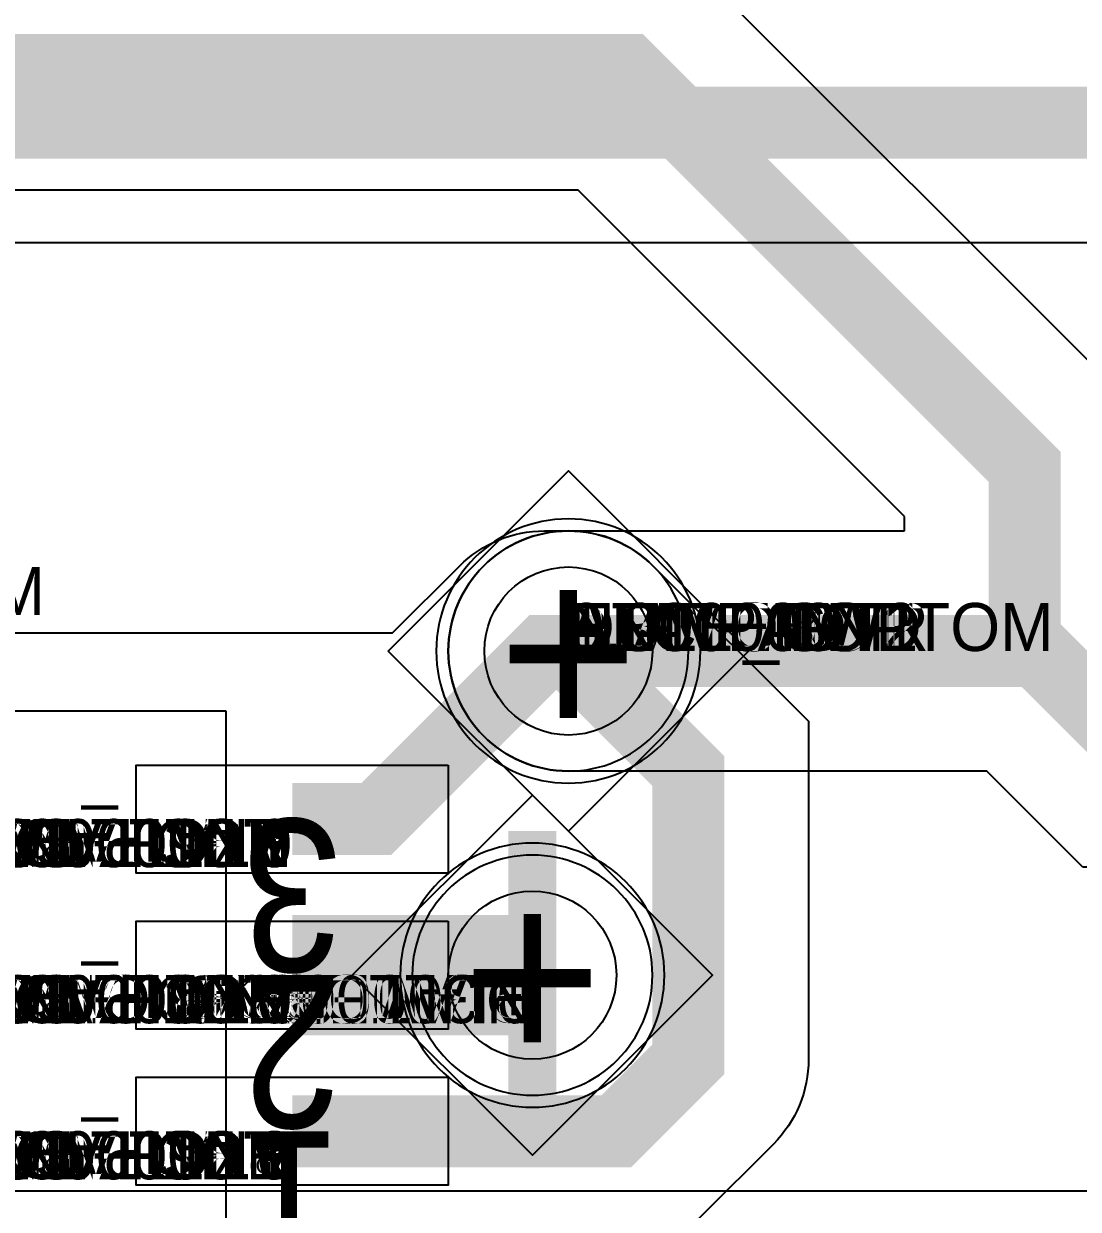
# Model space of a CAD drawing. Extents: x 0 to 323, y 0 to 320.
# Drawn here: x 113.694 to 118.086, y 210.23 to 215.168 of the extents above; entities that cross this region are included whole.
import ezdxf
from ezdxf.enums import TextEntityAlignment as Align

# ---------------------------------------------------------------- set-up
doc = ezdxf.new("R2010")
doc.units = 0
doc.header["$MEASUREMENT"] = 0
doc.layers.get('0').update_dxf_attribs({"linetype": 'CONTINUOUS'})
for name, color, linetype in [('CDN_FIGURES', 7, 'CONTINUOUS'), ('ETCH_BOTTOM', 7, 'CONTINUOUS'), ('ETCH_GND', 3, 'CONTINUOUS'), ('ETCH_INT1', 4, 'CONTINUOUS'), ('ETCH_INT2', 5, 'CONTINUOUS'), ('ETCH_PWR', 6, 'CONTINUOUS'), ('ETCH_TOP', 2, 'CONTINUOUS'), ('MANUFACTURING_NCLEGEND-1-6', 8, 'CONTINUOUS'), ('PACKAGE_GEOMETRY_ASSEMBLY_TOP', 11, 'CONTINUOUS'), ('PACKAGE_GEOMETRY_PIN_NUMBER', 9, 'CONTINUOUS')]:
    doc.layers.add(name, color=color, linetype=linetype)

# ---------------------------------------------------------------- blocks, each defined once
blk = doc.blocks.new('PAD_INFO')
for tag in ['SHAPE_TYPE', 'PAD_HEIGHT', 'PAD_LAYER', 'PAD_TYPE', 'PAD_WIDTH']:
    blk.add_attdef(tag, (0, 0), '', height=0.2)
at = {"flags": 2}
blk.add_attdef('CDN_TYPE', (0, 0), '', height=0.2, dxfattribs=at)
blk = doc.blocks.new('DRILL_INFO')
at = {"flags": 2}
blk.add_attdef('CDN_TYPE', (0, 0), '', height=0.2, dxfattribs=at)
for tag in ['FSHAPE', 'FCHAR', 'DRILL_HEIGHT', 'DIAMETER', 'PLATED', 'DRILL_WIDTH']:
    blk.add_attdef(tag, (0, 0), '', height=0.2)
blk = doc.blocks.new('VIA0700X0300')
at = {"layer": 'ETCH_BOTTOM'}
blk.add_circle((0, 0), 0.35, dxfattribs=at)
at = {"layer": 'ETCH_GND'}
blk.add_circle((0, 0), 0.35, dxfattribs=at)
at = {"layer": 'ETCH_INT1'}
blk.add_circle((0, 0), 0.35, dxfattribs=at)
at = {"layer": 'ETCH_INT2'}
blk.add_circle((0, 0), 0.35, dxfattribs=at)
at = {"layer": 'ETCH_PWR'}
blk.add_circle((0, 0), 0.35, dxfattribs=at)
at = {"layer": 'ETCH_TOP'}
blk.add_circle((0, 0), 0.35, dxfattribs=at)
ref = blk.add_blockref('PAD_INFO', (0, 0))
ref.add_attrib('PAD_LAYER', 'ETCH_TOP', (0, 0), dxfattribs={"height": 0.2})
ref.add_attrib('SHAPE_TYPE', 'NULL', (0, 0), dxfattribs={"height": 0.2})
ref.add_attrib('PAD_TYPE', 'ANTIPAD', (0, 0), dxfattribs={"height": 0.2})
ref.add_attrib('PAD_WIDTH', '0.000000', (0, 0), dxfattribs={"height": 0.2})
ref.add_attrib('PAD_HEIGHT', '0.000000', (0, 0), dxfattribs={"height": 0.2})
ref = blk.add_blockref('PAD_INFO', (0, 0))
ref.add_attrib('PAD_LAYER', 'ETCH_GND', (0, 0), dxfattribs={"height": 0.2})
ref.add_attrib('SHAPE_TYPE', 'NULL', (0, 0), dxfattribs={"height": 0.2})
ref.add_attrib('PAD_TYPE', 'ANTIPAD', (0, 0), dxfattribs={"height": 0.2})
ref.add_attrib('PAD_WIDTH', '0.000000', (0, 0), dxfattribs={"height": 0.2})
ref.add_attrib('PAD_HEIGHT', '0.000000', (0, 0), dxfattribs={"height": 0.2})
ref = blk.add_blockref('PAD_INFO', (0, 0))
ref.add_attrib('PAD_LAYER', 'ETCH_INT1', (0, 0), dxfattribs={"height": 0.2})
ref.add_attrib('SHAPE_TYPE', 'NULL', (0, 0), dxfattribs={"height": 0.2})
ref.add_attrib('PAD_TYPE', 'ANTIPAD', (0, 0), dxfattribs={"height": 0.2})
ref.add_attrib('PAD_WIDTH', '0.000000', (0, 0), dxfattribs={"height": 0.2})
ref.add_attrib('PAD_HEIGHT', '0.000000', (0, 0), dxfattribs={"height": 0.2})
ref = blk.add_blockref('PAD_INFO', (0, 0))
ref.add_attrib('PAD_LAYER', 'ETCH_INT2', (0, 0), dxfattribs={"height": 0.2})
ref.add_attrib('SHAPE_TYPE', 'NULL', (0, 0), dxfattribs={"height": 0.2})
ref.add_attrib('PAD_TYPE', 'ANTIPAD', (0, 0), dxfattribs={"height": 0.2})
ref.add_attrib('PAD_WIDTH', '0.000000', (0, 0), dxfattribs={"height": 0.2})
ref.add_attrib('PAD_HEIGHT', '0.000000', (0, 0), dxfattribs={"height": 0.2})
ref = blk.add_blockref('PAD_INFO', (0, 0))
ref.add_attrib('PAD_LAYER', 'ETCH_PWR', (0, 0), dxfattribs={"height": 0.2})
ref.add_attrib('SHAPE_TYPE', 'NULL', (0, 0), dxfattribs={"height": 0.2})
ref.add_attrib('PAD_TYPE', 'ANTIPAD', (0, 0), dxfattribs={"height": 0.2})
ref.add_attrib('PAD_WIDTH', '0.000000', (0, 0), dxfattribs={"height": 0.2})
ref.add_attrib('PAD_HEIGHT', '0.000000', (0, 0), dxfattribs={"height": 0.2})
ref = blk.add_blockref('PAD_INFO', (0, 0))
ref.add_attrib('PAD_LAYER', 'ETCH_BOTTOM', (0, 0), dxfattribs={"height": 0.2})
ref.add_attrib('SHAPE_TYPE', 'NULL', (0, 0), dxfattribs={"height": 0.2})
ref.add_attrib('PAD_TYPE', 'ANTIPAD', (0, 0), dxfattribs={"height": 0.2})
ref.add_attrib('PAD_WIDTH', '0.000000', (0, 0), dxfattribs={"height": 0.2})
ref.add_attrib('PAD_HEIGHT', '0.000000', (0, 0), dxfattribs={"height": 0.2})
ref = blk.add_blockref('PAD_INFO', (0, 0))
ref.add_attrib('PAD_LAYER', 'ETCH_TOP', (0, 0), dxfattribs={"height": 0.2})
ref.add_attrib('SHAPE_TYPE', 'NULL', (0, 0), dxfattribs={"height": 0.2})
ref.add_attrib('PAD_TYPE', 'THERMAL', (0, 0), dxfattribs={"height": 0.2})
ref.add_attrib('PAD_WIDTH', '0.000000', (0, 0), dxfattribs={"height": 0.2})
ref.add_attrib('PAD_HEIGHT', '0.000000', (0, 0), dxfattribs={"height": 0.2})
ref = blk.add_blockref('PAD_INFO', (0, 0))
ref.add_attrib('PAD_LAYER', 'ETCH_GND', (0, 0), dxfattribs={"height": 0.2})
ref.add_attrib('SHAPE_TYPE', 'NULL', (0, 0), dxfattribs={"height": 0.2})
ref.add_attrib('PAD_TYPE', 'THERMAL', (0, 0), dxfattribs={"height": 0.2})
ref.add_attrib('PAD_WIDTH', '0.000000', (0, 0), dxfattribs={"height": 0.2})
ref.add_attrib('PAD_HEIGHT', '0.000000', (0, 0), dxfattribs={"height": 0.2})
ref = blk.add_blockref('PAD_INFO', (0, 0))
ref.add_attrib('PAD_LAYER', 'ETCH_INT1', (0, 0), dxfattribs={"height": 0.2})
ref.add_attrib('SHAPE_TYPE', 'NULL', (0, 0), dxfattribs={"height": 0.2})
ref.add_attrib('PAD_TYPE', 'THERMAL', (0, 0), dxfattribs={"height": 0.2})
ref.add_attrib('PAD_WIDTH', '0.000000', (0, 0), dxfattribs={"height": 0.2})
ref.add_attrib('PAD_HEIGHT', '0.000000', (0, 0), dxfattribs={"height": 0.2})
ref = blk.add_blockref('PAD_INFO', (0, 0))
ref.add_attrib('PAD_LAYER', 'ETCH_INT2', (0, 0), dxfattribs={"height": 0.2})
ref.add_attrib('SHAPE_TYPE', 'NULL', (0, 0), dxfattribs={"height": 0.2})
ref.add_attrib('PAD_TYPE', 'THERMAL', (0, 0), dxfattribs={"height": 0.2})
ref.add_attrib('PAD_WIDTH', '0.000000', (0, 0), dxfattribs={"height": 0.2})
ref.add_attrib('PAD_HEIGHT', '0.000000', (0, 0), dxfattribs={"height": 0.2})
ref = blk.add_blockref('PAD_INFO', (0, 0))
ref.add_attrib('PAD_LAYER', 'ETCH_PWR', (0, 0), dxfattribs={"height": 0.2})
ref.add_attrib('SHAPE_TYPE', 'NULL', (0, 0), dxfattribs={"height": 0.2})
ref.add_attrib('PAD_TYPE', 'THERMAL', (0, 0), dxfattribs={"height": 0.2})
ref.add_attrib('PAD_WIDTH', '0.000000', (0, 0), dxfattribs={"height": 0.2})
ref.add_attrib('PAD_HEIGHT', '0.000000', (0, 0), dxfattribs={"height": 0.2})
ref = blk.add_blockref('PAD_INFO', (0, 0))
ref.add_attrib('PAD_LAYER', 'ETCH_BOTTOM', (0, 0), dxfattribs={"height": 0.2})
ref.add_attrib('SHAPE_TYPE', 'NULL', (0, 0), dxfattribs={"height": 0.2})
ref.add_attrib('PAD_TYPE', 'THERMAL', (0, 0), dxfattribs={"height": 0.2})
ref.add_attrib('PAD_WIDTH', '0.000000', (0, 0), dxfattribs={"height": 0.2})
ref.add_attrib('PAD_HEIGHT', '0.000000', (0, 0), dxfattribs={"height": 0.2})
ref = blk.add_blockref('PAD_INFO', (0, 0))
ref.add_attrib('PAD_LAYER', 'ETCH_TOP', (0, 0), dxfattribs={"height": 0.2})
ref.add_attrib('SHAPE_TYPE', 'CIRCLE', (0, 0), dxfattribs={"height": 0.2})
ref.add_attrib('PAD_TYPE', 'REGULAR', (0, 0), dxfattribs={"height": 0.2})
ref.add_attrib('PAD_WIDTH', '0.700000', (0, 0), dxfattribs={"height": 0.2})
ref.add_attrib('PAD_HEIGHT', '0.700000', (0, 0), dxfattribs={"height": 0.2})
ref = blk.add_blockref('PAD_INFO', (0, 0))
ref.add_attrib('PAD_LAYER', 'ETCH_GND', (0, 0), dxfattribs={"height": 0.2})
ref.add_attrib('SHAPE_TYPE', 'CIRCLE', (0, 0), dxfattribs={"height": 0.2})
ref.add_attrib('PAD_TYPE', 'REGULAR', (0, 0), dxfattribs={"height": 0.2})
ref.add_attrib('PAD_WIDTH', '0.700000', (0, 0), dxfattribs={"height": 0.2})
ref.add_attrib('PAD_HEIGHT', '0.700000', (0, 0), dxfattribs={"height": 0.2})
ref = blk.add_blockref('PAD_INFO', (0, 0))
ref.add_attrib('PAD_LAYER', 'ETCH_INT1', (0, 0), dxfattribs={"height": 0.2})
ref.add_attrib('SHAPE_TYPE', 'CIRCLE', (0, 0), dxfattribs={"height": 0.2})
ref.add_attrib('PAD_TYPE', 'REGULAR', (0, 0), dxfattribs={"height": 0.2})
ref.add_attrib('PAD_WIDTH', '0.700000', (0, 0), dxfattribs={"height": 0.2})
ref.add_attrib('PAD_HEIGHT', '0.700000', (0, 0), dxfattribs={"height": 0.2})
ref = blk.add_blockref('PAD_INFO', (0, 0))
ref.add_attrib('PAD_LAYER', 'ETCH_INT2', (0, 0), dxfattribs={"height": 0.2})
ref.add_attrib('SHAPE_TYPE', 'CIRCLE', (0, 0), dxfattribs={"height": 0.2})
ref.add_attrib('PAD_TYPE', 'REGULAR', (0, 0), dxfattribs={"height": 0.2})
ref.add_attrib('PAD_WIDTH', '0.700000', (0, 0), dxfattribs={"height": 0.2})
ref.add_attrib('PAD_HEIGHT', '0.700000', (0, 0), dxfattribs={"height": 0.2})
ref = blk.add_blockref('PAD_INFO', (0, 0))
ref.add_attrib('PAD_LAYER', 'ETCH_PWR', (0, 0), dxfattribs={"height": 0.2})
ref.add_attrib('SHAPE_TYPE', 'CIRCLE', (0, 0), dxfattribs={"height": 0.2})
ref.add_attrib('PAD_TYPE', 'REGULAR', (0, 0), dxfattribs={"height": 0.2})
ref.add_attrib('PAD_WIDTH', '0.700000', (0, 0), dxfattribs={"height": 0.2})
ref.add_attrib('PAD_HEIGHT', '0.700000', (0, 0), dxfattribs={"height": 0.2})
ref = blk.add_blockref('PAD_INFO', (0, 0))
ref.add_attrib('PAD_LAYER', 'ETCH_BOTTOM', (0, 0), dxfattribs={"height": 0.2})
ref.add_attrib('SHAPE_TYPE', 'CIRCLE', (0, 0), dxfattribs={"height": 0.2})
ref.add_attrib('PAD_TYPE', 'REGULAR', (0, 0), dxfattribs={"height": 0.2})
ref.add_attrib('PAD_WIDTH', '0.700000', (0, 0), dxfattribs={"height": 0.2})
ref.add_attrib('PAD_HEIGHT', '0.700000', (0, 0), dxfattribs={"height": 0.2})
ref = blk.add_blockref('DRILL_INFO', (0, 0))
ref.add_attrib('DIAMETER', '0.300000', (0, 0), dxfattribs={"height": 0.2})
ref.add_attrib('PLATED', 'PLATED', (0, 0), dxfattribs={"height": 0.2})
ref.add_attrib('FSHAPE', 'DIAMOND', (0, 0), dxfattribs={"height": 0.2})
ref.add_attrib('FCHAR', '+', (0, 0), dxfattribs={"height": 0.2})
ref.add_attrib('DRILL_WIDTH', '1.500000', (0, 0), dxfattribs={"height": 0.2})
ref.add_attrib('DRILL_HEIGHT', '1.500000', (0, 0), dxfattribs={"height": 0.2})
for tag in ['CDN_TYPE', 'PIN']:
    blk.add_attdef(tag, (0, 0), '', height=0.2)
at = {"flags": 2}
for tag in ['PSTKNAME', 'BBV']:
    blk.add_attdef(tag, (0, 0), '', height=0.2, dxfattribs=at)
blk = doc.blocks.new('FIGURE_DIAMOND')
at = {"layer": 'CDN_FIGURES'}
blk.add_lwpolyline([(-0.5, 0), (0, 0.5), (0.5, 0), (0, -0.5)], close=True, dxfattribs=at)
blk = doc.blocks.new('RC1300X0450TS_NS')
at = {"layer": 'ETCH_TOP'}
blk.add_lwpolyline([(-0.65, -0.225), (-0.65, 0.225), (0.65, 0.225), (0.65, -0.225)], close=True, dxfattribs=at)
ref = blk.add_blockref('PAD_INFO', (0, 0))
ref.add_attrib('PAD_LAYER', 'ETCH_TOP', (0, 0), dxfattribs={"height": 0.2})
ref.add_attrib('SHAPE_TYPE', 'NULL', (0, 0), dxfattribs={"height": 0.2})
ref.add_attrib('PAD_TYPE', 'ANTIPAD', (0, 0), dxfattribs={"height": 0.2})
ref.add_attrib('PAD_WIDTH', '0.000000', (0, 0), dxfattribs={"height": 0.2})
ref.add_attrib('PAD_HEIGHT', '0.000000', (0, 0), dxfattribs={"height": 0.2})
ref = blk.add_blockref('PAD_INFO', (0, 0))
ref.add_attrib('PAD_LAYER', 'ETCH_GND', (0, 0), dxfattribs={"height": 0.2})
ref.add_attrib('SHAPE_TYPE', 'NULL', (0, 0), dxfattribs={"height": 0.2})
ref.add_attrib('PAD_TYPE', 'ANTIPAD', (0, 0), dxfattribs={"height": 0.2})
ref.add_attrib('PAD_WIDTH', '0.000000', (0, 0), dxfattribs={"height": 0.2})
ref.add_attrib('PAD_HEIGHT', '0.000000', (0, 0), dxfattribs={"height": 0.2})
ref = blk.add_blockref('PAD_INFO', (0, 0))
ref.add_attrib('PAD_LAYER', 'ETCH_INT1', (0, 0), dxfattribs={"height": 0.2})
ref.add_attrib('SHAPE_TYPE', 'NULL', (0, 0), dxfattribs={"height": 0.2})
ref.add_attrib('PAD_TYPE', 'ANTIPAD', (0, 0), dxfattribs={"height": 0.2})
ref.add_attrib('PAD_WIDTH', '0.000000', (0, 0), dxfattribs={"height": 0.2})
ref.add_attrib('PAD_HEIGHT', '0.000000', (0, 0), dxfattribs={"height": 0.2})
ref = blk.add_blockref('PAD_INFO', (0, 0))
ref.add_attrib('PAD_LAYER', 'ETCH_INT2', (0, 0), dxfattribs={"height": 0.2})
ref.add_attrib('SHAPE_TYPE', 'NULL', (0, 0), dxfattribs={"height": 0.2})
ref.add_attrib('PAD_TYPE', 'ANTIPAD', (0, 0), dxfattribs={"height": 0.2})
ref.add_attrib('PAD_WIDTH', '0.000000', (0, 0), dxfattribs={"height": 0.2})
ref.add_attrib('PAD_HEIGHT', '0.000000', (0, 0), dxfattribs={"height": 0.2})
ref = blk.add_blockref('PAD_INFO', (0, 0))
ref.add_attrib('PAD_LAYER', 'ETCH_PWR', (0, 0), dxfattribs={"height": 0.2})
ref.add_attrib('SHAPE_TYPE', 'NULL', (0, 0), dxfattribs={"height": 0.2})
ref.add_attrib('PAD_TYPE', 'ANTIPAD', (0, 0), dxfattribs={"height": 0.2})
ref.add_attrib('PAD_WIDTH', '0.000000', (0, 0), dxfattribs={"height": 0.2})
ref.add_attrib('PAD_HEIGHT', '0.000000', (0, 0), dxfattribs={"height": 0.2})
ref = blk.add_blockref('PAD_INFO', (0, 0))
ref.add_attrib('PAD_LAYER', 'ETCH_BOTTOM', (0, 0), dxfattribs={"height": 0.2})
ref.add_attrib('SHAPE_TYPE', 'NULL', (0, 0), dxfattribs={"height": 0.2})
ref.add_attrib('PAD_TYPE', 'ANTIPAD', (0, 0), dxfattribs={"height": 0.2})
ref.add_attrib('PAD_WIDTH', '0.000000', (0, 0), dxfattribs={"height": 0.2})
ref.add_attrib('PAD_HEIGHT', '0.000000', (0, 0), dxfattribs={"height": 0.2})
ref = blk.add_blockref('PAD_INFO', (0, 0))
ref.add_attrib('PAD_LAYER', 'ETCH_TOP', (0, 0), dxfattribs={"height": 0.2})
ref.add_attrib('SHAPE_TYPE', 'NULL', (0, 0), dxfattribs={"height": 0.2})
ref.add_attrib('PAD_TYPE', 'THERMAL', (0, 0), dxfattribs={"height": 0.2})
ref.add_attrib('PAD_WIDTH', '0.000000', (0, 0), dxfattribs={"height": 0.2})
ref.add_attrib('PAD_HEIGHT', '0.000000', (0, 0), dxfattribs={"height": 0.2})
ref = blk.add_blockref('PAD_INFO', (0, 0))
ref.add_attrib('PAD_LAYER', 'ETCH_GND', (0, 0), dxfattribs={"height": 0.2})
ref.add_attrib('SHAPE_TYPE', 'NULL', (0, 0), dxfattribs={"height": 0.2})
ref.add_attrib('PAD_TYPE', 'THERMAL', (0, 0), dxfattribs={"height": 0.2})
ref.add_attrib('PAD_WIDTH', '0.000000', (0, 0), dxfattribs={"height": 0.2})
ref.add_attrib('PAD_HEIGHT', '0.000000', (0, 0), dxfattribs={"height": 0.2})
ref = blk.add_blockref('PAD_INFO', (0, 0))
ref.add_attrib('PAD_LAYER', 'ETCH_INT1', (0, 0), dxfattribs={"height": 0.2})
ref.add_attrib('SHAPE_TYPE', 'NULL', (0, 0), dxfattribs={"height": 0.2})
ref.add_attrib('PAD_TYPE', 'THERMAL', (0, 0), dxfattribs={"height": 0.2})
ref.add_attrib('PAD_WIDTH', '0.000000', (0, 0), dxfattribs={"height": 0.2})
ref.add_attrib('PAD_HEIGHT', '0.000000', (0, 0), dxfattribs={"height": 0.2})
ref = blk.add_blockref('PAD_INFO', (0, 0))
ref.add_attrib('PAD_LAYER', 'ETCH_INT2', (0, 0), dxfattribs={"height": 0.2})
ref.add_attrib('SHAPE_TYPE', 'NULL', (0, 0), dxfattribs={"height": 0.2})
ref.add_attrib('PAD_TYPE', 'THERMAL', (0, 0), dxfattribs={"height": 0.2})
ref.add_attrib('PAD_WIDTH', '0.000000', (0, 0), dxfattribs={"height": 0.2})
ref.add_attrib('PAD_HEIGHT', '0.000000', (0, 0), dxfattribs={"height": 0.2})
ref = blk.add_blockref('PAD_INFO', (0, 0))
ref.add_attrib('PAD_LAYER', 'ETCH_PWR', (0, 0), dxfattribs={"height": 0.2})
ref.add_attrib('SHAPE_TYPE', 'NULL', (0, 0), dxfattribs={"height": 0.2})
ref.add_attrib('PAD_TYPE', 'THERMAL', (0, 0), dxfattribs={"height": 0.2})
ref.add_attrib('PAD_WIDTH', '0.000000', (0, 0), dxfattribs={"height": 0.2})
ref.add_attrib('PAD_HEIGHT', '0.000000', (0, 0), dxfattribs={"height": 0.2})
ref = blk.add_blockref('PAD_INFO', (0, 0))
ref.add_attrib('PAD_LAYER', 'ETCH_BOTTOM', (0, 0), dxfattribs={"height": 0.2})
ref.add_attrib('SHAPE_TYPE', 'NULL', (0, 0), dxfattribs={"height": 0.2})
ref.add_attrib('PAD_TYPE', 'THERMAL', (0, 0), dxfattribs={"height": 0.2})
ref.add_attrib('PAD_WIDTH', '0.000000', (0, 0), dxfattribs={"height": 0.2})
ref.add_attrib('PAD_HEIGHT', '0.000000', (0, 0), dxfattribs={"height": 0.2})
ref = blk.add_blockref('PAD_INFO', (0, 0))
ref.add_attrib('PAD_LAYER', 'ETCH_TOP', (0, 0), dxfattribs={"height": 0.2})
ref.add_attrib('SHAPE_TYPE', 'RECTANGLE', (0, 0), dxfattribs={"height": 0.2})
ref.add_attrib('PAD_TYPE', 'REGULAR', (0, 0), dxfattribs={"height": 0.2})
ref.add_attrib('PAD_WIDTH', '1.300000', (0, 0), dxfattribs={"height": 0.2})
ref.add_attrib('PAD_HEIGHT', '0.450000', (0, 0), dxfattribs={"height": 0.2})
ref = blk.add_blockref('PAD_INFO', (0, 0))
ref.add_attrib('PAD_LAYER', 'ETCH_GND', (0, 0), dxfattribs={"height": 0.2})
ref.add_attrib('SHAPE_TYPE', 'NULL', (0, 0), dxfattribs={"height": 0.2})
ref.add_attrib('PAD_TYPE', 'REGULAR', (0, 0), dxfattribs={"height": 0.2})
ref.add_attrib('PAD_WIDTH', '0.000000', (0, 0), dxfattribs={"height": 0.2})
ref.add_attrib('PAD_HEIGHT', '0.000000', (0, 0), dxfattribs={"height": 0.2})
ref = blk.add_blockref('PAD_INFO', (0, 0))
ref.add_attrib('PAD_LAYER', 'ETCH_INT1', (0, 0), dxfattribs={"height": 0.2})
ref.add_attrib('SHAPE_TYPE', 'NULL', (0, 0), dxfattribs={"height": 0.2})
ref.add_attrib('PAD_TYPE', 'REGULAR', (0, 0), dxfattribs={"height": 0.2})
ref.add_attrib('PAD_WIDTH', '0.000000', (0, 0), dxfattribs={"height": 0.2})
ref.add_attrib('PAD_HEIGHT', '0.000000', (0, 0), dxfattribs={"height": 0.2})
ref = blk.add_blockref('PAD_INFO', (0, 0))
ref.add_attrib('PAD_LAYER', 'ETCH_INT2', (0, 0), dxfattribs={"height": 0.2})
ref.add_attrib('SHAPE_TYPE', 'NULL', (0, 0), dxfattribs={"height": 0.2})
ref.add_attrib('PAD_TYPE', 'REGULAR', (0, 0), dxfattribs={"height": 0.2})
ref.add_attrib('PAD_WIDTH', '0.000000', (0, 0), dxfattribs={"height": 0.2})
ref.add_attrib('PAD_HEIGHT', '0.000000', (0, 0), dxfattribs={"height": 0.2})
ref = blk.add_blockref('PAD_INFO', (0, 0))
ref.add_attrib('PAD_LAYER', 'ETCH_PWR', (0, 0), dxfattribs={"height": 0.2})
ref.add_attrib('SHAPE_TYPE', 'NULL', (0, 0), dxfattribs={"height": 0.2})
ref.add_attrib('PAD_TYPE', 'REGULAR', (0, 0), dxfattribs={"height": 0.2})
ref.add_attrib('PAD_WIDTH', '0.000000', (0, 0), dxfattribs={"height": 0.2})
ref.add_attrib('PAD_HEIGHT', '0.000000', (0, 0), dxfattribs={"height": 0.2})
ref = blk.add_blockref('PAD_INFO', (0, 0))
ref.add_attrib('PAD_LAYER', 'ETCH_BOTTOM', (0, 0), dxfattribs={"height": 0.2})
ref.add_attrib('SHAPE_TYPE', 'NULL', (0, 0), dxfattribs={"height": 0.2})
ref.add_attrib('PAD_TYPE', 'REGULAR', (0, 0), dxfattribs={"height": 0.2})
ref.add_attrib('PAD_WIDTH', '0.000000', (0, 0), dxfattribs={"height": 0.2})
ref.add_attrib('PAD_HEIGHT', '0.000000', (0, 0), dxfattribs={"height": 0.2})
ref = blk.add_blockref('DRILL_INFO', (0, 0))
ref.add_attrib('DIAMETER', '0.000000', (0, 0), dxfattribs={"height": 0.2})
ref.add_attrib('PLATED', 'PLATED', (0, 0), dxfattribs={"height": 0.2})
ref.add_attrib('FSHAPE', 'NULL', (0, 0), dxfattribs={"height": 0.2})
ref.add_attrib('DRILL_WIDTH', '0.000000', (0, 0), dxfattribs={"height": 0.2})
ref.add_attrib('DRILL_HEIGHT', '0.000000', (0, 0), dxfattribs={"height": 0.2})
for tag in ['CDN_TYPE', 'PIN']:
    blk.add_attdef(tag, (0, 0), '', height=0.2)
at = {"flags": 2}
for tag in ['PSTKNAME', 'BBV']:
    blk.add_attdef(tag, (0, 0), '', height=0.2, dxfattribs=at)
blk = doc.blocks.new('F58')
at = {"layer": 'PACKAGE_GEOMETRY_ASSEMBLY_TOP'}
blk.add_lwpolyline([(0.275, -1.75), (1.625, -1.75), (1.625, 0.45), (0.275, 0.45)], close=True, dxfattribs=at)
at = {"layer": 'ETCH_TOP'}
ref = blk.add_blockref('RC1300X0450TS_NS', (0, 0), dxfattribs=at)
ref.add_attrib('CDN_TYPE', 'PIN', (0, 0), dxfattribs={"height": 0.2})
ref.add_attrib('PIN', '1', (0, 0), dxfattribs={"height": 0.2})
ref = blk.add_blockref('RC1300X0450TS_NS', (0, -0.65), dxfattribs=at)
ref.add_attrib('CDN_TYPE', 'PIN', (0, 0), dxfattribs={"height": 0.2})
ref.add_attrib('PIN', '2', (0, 0), dxfattribs={"height": 0.2})
ref = blk.add_blockref('RC1300X0450TS_NS', (0, -1.3), dxfattribs=at)
ref.add_attrib('CDN_TYPE', 'PIN', (0, 0), dxfattribs={"height": 0.2})
ref.add_attrib('PIN', '3', (0, 0), dxfattribs={"height": 0.2})
ref = blk.add_blockref('RC1300X0450TS_NS', (1.9, -1.3), dxfattribs=at)
ref.add_attrib('CDN_TYPE', 'PIN', (0, 0), dxfattribs={"height": 0.2})
ref.add_attrib('PIN', '4', (0, 0), dxfattribs={"height": 0.2})
ref = blk.add_blockref('RC1300X0450TS_NS', (1.9, -0.65), dxfattribs=at)
ref.add_attrib('CDN_TYPE', 'PIN', (0, 0), dxfattribs={"height": 0.2})
ref.add_attrib('PIN', '5', (0, 0), dxfattribs={"height": 0.2})
ref = blk.add_blockref('RC1300X0450TS_NS', (1.9, 0), dxfattribs=at)
ref.add_attrib('CDN_TYPE', 'PIN', (0, 0), dxfattribs={"height": 0.2})
ref.add_attrib('PIN', '6', (0, 0), dxfattribs={"height": 0.2})
at = {"flags": 2}
for tag in ['SYMBOL_TYPE', 'CDN_TYPE', 'REFDES']:
    blk.add_attdef(tag, (0, 0), '', height=0.2, dxfattribs=at)

msp = doc.modelspace()

# ---------------------------------------------------------------- linework, layer by layer
at = {"layer": 'ETCH_BOTTOM'}
for points in [[(116.5127, 212.5555, 1), (115.4125, 212.5555, 1)], [(116.3627, 211.2055, 1), (115.2625, 211.2055, 1)]]:
    msp.add_lwpolyline(points, format="xyb", close=True, dxfattribs=at)
for points in [[(115.8126, 211.2055, 0.2, 0.2, 0), (115.8126, 211.8063, 0.2, 0.2, 0)], [(115.8126, 210.6047, 0.2, 0.2, 0), (115.8126, 211.2055, 0.2, 0.2, 0)]]:
    msp.add_lwpolyline(points, format="xyseb", dxfattribs=at)
at = {"layer": 'ETCH_GND'}
msp.add_lwpolyline([(116.4627, 212.5555, 1), (115.4625, 212.5555, 1)], format="xyb", close=True, dxfattribs=at)
at = {"layer": 'ETCH_INT1'}
for points in [[(116.4627, 212.5555, 1), (115.4625, 212.5555, 1)], [(116.3127, 211.2055, 1), (115.3125, 211.2055, 1)]]:
    msp.add_lwpolyline(points, format="xyb", close=True, dxfattribs=at)
at = {"layer": 'ETCH_INT2'}
for points in [[(116.4627, 212.5555, 1), (115.4625, 212.5555, 1)], [(116.3127, 211.2055, 1), (115.3125, 211.2055, 1)]]:
    msp.add_lwpolyline(points, format="xyb", close=True, dxfattribs=at)
at = {"layer": 'ETCH_PWR'}
for points, format in [([(85.2747, 213.6056, -1.468033), (86.2055, 213.6056), (86.4198, 213.6056, -1.468033), (87.3506, 213.6056), (103.086, 213.6056, -1.260938), (104.0572, 213.533), (104.2481, 213.533, -1.362386), (105.2023, 213.533), (109.6329, 213.533), (111.5754, 215.4755), (116.4169, 215.4755), (118.3627, 213.5297), (118.3627, 212.8126), (118.5197, 212.6556), (149.2626, 212.6556, -1)], "xyb"), ([(41.8126, 213.1055, 0.3, 0.3, 0), (103.2382, 213.1055, 0.3, 0.3, 0), (103.3108, 213.0329, 0.3, 0.3, 0), (109.84, 213.0329, 0.3, 0.3, 0), (111.7825, 214.9754, 0.3, 0.3, 0), (116.2098, 214.9754, 0.3, 0.3, 0), (117.8626, 213.3226, 0.3, 0.3, 0), (117.8626, 212.5555, 0.3, 0.3, 0)], "xyseb"), ([(149.2626, 211.6554), (118.1055, 211.6554), (117.7055, 212.0554), (115.9626, 212.0554, -1), (115.9626, 213.0556), (117.3625, 213.0556), (117.3625, 213.1155), (116.0027, 214.4753), (111.9896, 214.4753), (110.0471, 212.5328), (109.5966, 212.5328, -1.546895), (108.6846, 212.5328), (103.1037, 212.5328), (103.0311, 212.6054), (41.8126, 212.6054, -1)], "xyb"), ([(117.8626, 212.5555, 0.3, 0.3, 0), (115.9626, 212.5555, 0.3, 0.3, 0)], "xyseb"), ([(149.2626, 212.1555, 0.3, 0.3, 0), (118.3126, 212.1555, 0.3, 0.3, 0), (117.9126, 212.5555, 0.3, 0.3, 0), (117.8626, 212.5555, 0.3, 0.3, 0)], "xyseb"), ([(152.3748, 210.3056), (109.6102, 210.3056, 0.698557), (108.671, 210.3056), (73.0697, 210.3056, 0.420024)], "xyb")]:
    msp.add_lwpolyline(points, format=format, dxfattribs=at)
msp.add_lwpolyline([(116.3127, 211.2055, 1), (115.3125, 211.2055, 1)], format="xyb", close=True, dxfattribs=at)
at = {"layer": 'ETCH_TOP'}
for points, format in [([(16.0126, 203.2255, 0.3, 0.3, 0), (27.7976, 215.0105, 0.3, 0.3, 0), (30.6459, 215.0105, 0.3, 0.3, 0), (30.6909, 215.0555, 0.3, 0.3, 0), (31.2295, 215.0555, 0.3, 0.3, 0), (31.2745, 215.0105, 0.3, 0.3, 0), (31.8507, 215.0105, 0.3, 0.3, 0), (31.8957, 215.0555, 0.3, 0.3, 0), (32.4343, 215.0555, 0.3, 0.3, 0), (32.4793, 215.0105, 0.3, 0.3, 0), (66.9459, 215.0105, 0.3, 0.3, 0), (67.1409, 215.2055, 0.3, 0.3, 0), (68.8843, 215.2055, 0.3, 0.3, 0), (69.3343, 214.7555, 0.3, 0.3, 0), (85.0909, 214.7555, 0.3, 0.3, 0), (85.1409, 214.8055, 0.3, 0.3, 0), (85.6795, 214.8055, 0.3, 0.3, 0), (85.7295, 214.7555, 0.3, 0.3, 0), (86.2957, 214.7555, 0.3, 0.3, 0), (86.3457, 214.8055, 0.3, 0.3, 0), (86.8843, 214.8055, 0.3, 0.3, 0), (86.9343, 214.7555, 0.3, 0.3, 0), (140.4409, 214.7555, 0.3, 0.3, 0)], "xyseb"), ([(140.5069, 214.2554), (87.0649, 214.2554, -0.219153), (87.3566, 213.9556), (87.9627, 213.9556), (87.9627, 211.3554), (87.1977, 211.3554), (87.1977, 211.3171), (88.8352, 211.3171), (88.8352, 208.9469), (83.7496, 208.9469, -0.958631)], "xyb"), ([(115.9626, 212.5555, 0.3, 0.3, 0), (115.8626, 212.5555, 0.3, 0.3, 0), (115.1626, 211.8555, 0.3, 0.3, 0), (114.8126, 211.8555, 0.3, 0.3, 0)], "xyseb"), ([(115.9626, 212.5555, 0.3, 0.3, 0), (116.4626, 212.0555, 0.3, 0.3, 0), (116.4626, 210.8555, 0.3, 0.3, 0), (116.1626, 210.5555, 0.3, 0.3, 0), (114.8126, 210.5555, 0.3, 0.3, 0)], "xyseb"), ([(114.8126, 211.2055, 0.5, 0.5, 0), (115.8126, 211.2055, 0.5, 0.5, 0)], "xyseb")]:
    msp.add_lwpolyline(points, format=format, dxfattribs=at)
msp.add_lwpolyline([(115.2305, 212.6306), (115.509, 212.9091, -0.198912), (115.8626, 213.0556), (115.9626, 213.0556, -0.198912), (116.3162, 212.9091), (116.9627, 212.2626), (116.9627, 210.8555, -0.198912), (116.8162, 210.5019), (116.5162, 210.2019, -0.198912), (116.1626, 210.0554), (116.0127, 210.0554), (116.0127, 209.7804), (113.4127, 209.7804), (113.4127, 209.6055, -1), (112.4125, 209.6055), (112.4125, 209.7804), (111.7125, 209.7804), (111.7125, 209.9104), (108.0905, 209.9104), (108.0905, 212.5106), (111.302, 212.5106, -0.823863), (112.1162, 213.0591), (112.5447, 212.6306)], format="xyb", close=True, dxfattribs=at)

# ---------------------------------------------------------------- block references
at = {"rotation": 180}
msp.add_blockref('F58', (114.8126, 210.5555), dxfattribs=at)
at = {"layer": 'ETCH_TOP'}
for p in [(111.7626, 212.7055), (115.9626, 212.5555)]:
    msp.add_blockref('VIA0700X0300', p, dxfattribs=at)
at = {"layer": 'ETCH_TOP', "rotation": 180}
msp.add_blockref('VIA0700X0300', (115.8126, 211.2055), dxfattribs=at)
at = {"layer": 'MANUFACTURING_NCLEGEND-1-6', "xscale": 1.5, "yscale": 1.5}
for p in [(115.9626, 212.5555), (115.8126, 211.2055)]:
    msp.add_blockref('FIGURE_DIAMOND', p, dxfattribs=at)

# ---------------------------------------------------------------- texts
at = {"layer": 'MANUFACTURING_NCLEGEND-1-6'}
for p in [(115.9626, 212.5555), (115.8126, 211.2055)]:
    msp.add_text('+', height=0.75, dxfattribs=at).set_placement(p, align=Align.MIDDLE_CENTER)
at = {"layer": 'PACKAGE_GEOMETRY_PIN_NUMBER', "width": 0.88}
for s, p in [('3', (114.8126, 211.8555)), ('2', (114.8126, 211.2055)), ('1', (114.8126, 210.5555))]:
    msp.add_text(s, height=0.635, rotation=180, dxfattribs=at).set_placement(p, align=Align.CENTER)

doc.saveas('drawing.dxf')
